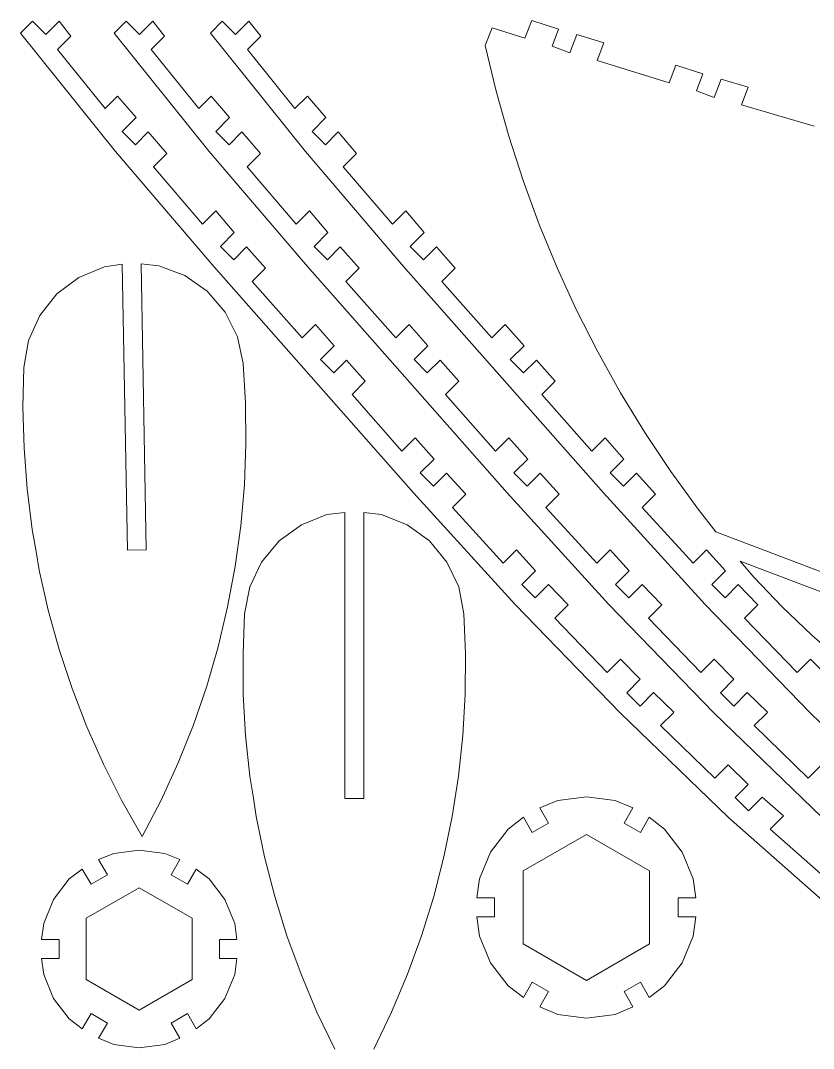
# Model space of a CAD drawing. Header units: millimetres. Extents: x -141 to 131, y -116 to 140.
# Drawn here: x -141.3 to -19.2, y -18.4 to 139.9 of the extents above; entities that cross this region are included whole.
import ezdxf

# ---------------------------------------------------------------- set-up
doc = ezdxf.new("R2010")
doc.units = ezdxf.units.MM
doc.header["$MEASUREMENT"] = 0
doc.layers.add('Layer 1', color=7, linetype='Continuous')

msp = doc.modelspace()

# ---------------------------------------------------------------- linework, layer by layer
at = {"layer": 'Layer 1', "lineweight": 20}
for points in [[(-141.2875, 137.9522), (-141.2875, 137.9522), (-139.46, 139.7796), (-139.46, 139.7796)], [(-139.46, 139.7796), (-139.46, 139.7796), (-137.4081, 137.7277), (-137.4081, 137.7277)], [(-137.4081, 137.7277), (-137.4081, 137.7277), (-135.3561, 139.7796), (-135.3561, 139.7796)], [(-135.3561, 139.7796), (-135.3561, 139.7796), (-133.5286, 137.5033), (-133.5286, 137.5033)], [(-126.867, 137.9522), (-126.867, 137.9522), (-125.0396, 139.7796), (-125.0396, 139.7796)], [(-125.0396, 139.7796), (-125.0396, 139.7796), (-122.9876, 137.7277), (-122.9876, 137.7277)], [(-122.9876, 137.7277), (-122.9876, 137.7277), (-120.9357, 139.7796), (-120.9357, 139.7796)], [(-120.9357, 139.7796), (-120.9357, 139.7796), (-119.1082, 137.5033), (-119.1082, 137.5033)], [(-112.0503, 137.9522), (-112.0503, 137.9522), (-110.2228, 139.7796), (-110.2228, 139.7796)], [(-110.2228, 139.7796), (-110.2228, 139.7796), (-108.1709, 137.7277), (-108.1709, 137.7277)], [(-108.1709, 137.7277), (-108.1709, 137.7277), (-106.1189, 139.7796), (-106.1189, 139.7796)], [(-106.1189, 139.7796), (-106.1189, 139.7796), (-104.2915, 137.5033), (-104.2915, 137.5033)], [(-63.6095, 137.1859), (-63.6095, 137.1859), (-62.5786, 139.8984), (-62.5786, 139.8984)], [(-62.5786, 139.8984), (-62.5786, 139.8984), (-58.4212, 138.5853), (-58.4212, 138.5853)], [(-126.6676, 119.7414), (-126.6676, 119.7414), (-141.2875, 137.9522), (-141.2875, 137.9522)], [(-112.2471, 119.7414), (-112.2471, 119.7414), (-126.867, 137.9522), (-126.867, 137.9522)], [(-97.4304, 119.7414), (-97.4304, 119.7414), (-112.0503, 137.9522), (-112.0503, 137.9522)], [(-69.7177, 136.0481), (-69.7177, 136.0481), (-68.6868, 138.7607), (-68.6868, 138.7607)], [(-68.6868, 138.7607), (-68.6868, 138.7607), (-63.6095, 137.1859), (-63.6095, 137.1859)], [(-58.4212, 138.5853), (-58.4212, 138.5853), (-59.4118, 135.9787), (-59.4118, 135.9787)], [(-56.6992, 134.9478), (-56.6992, 134.9478), (-55.6281, 137.7663), (-55.6281, 137.7663)], [(-55.6281, 137.7663), (-55.6281, 137.7663), (-51.4707, 136.4532), (-51.4707, 136.4532)], [(-133.5286, 137.5033), (-133.5286, 137.5033), (-135.5806, 135.4514), (-135.5806, 135.4514)], [(-119.1082, 137.5033), (-119.1082, 137.5033), (-121.1601, 135.4514), (-121.1601, 135.4514)], [(-104.2915, 137.5033), (-104.2915, 137.5033), (-106.3434, 135.4514), (-106.3434, 135.4514)], [(-51.4707, 136.4532), (-51.4707, 136.4532), (-52.5015, 133.7406), (-52.5015, 133.7406)], [(-135.5806, 135.4514), (-135.5806, 135.4514), (-128.2707, 126.346), (-128.2707, 126.346)], [(-121.1601, 135.4514), (-121.1601, 135.4514), (-113.8502, 126.346), (-113.8502, 126.346)], [(-106.3434, 135.4514), (-106.3434, 135.4514), (-99.0335, 126.346), (-99.0335, 126.346)], [(-68.0512, 129.0436), (-68.0512, 129.0436), (-69.7177, 136.0481), (-69.7177, 136.0481)], [(-59.4118, 135.9787), (-59.4118, 135.9787), (-56.6992, 134.9478), (-56.6992, 134.9478)], [(-52.5015, 133.7406), (-52.5015, 133.7406), (-41.3935, 130.2953), (-41.3935, 130.2953)], [(-41.3935, 130.2953), (-41.3935, 130.2953), (-40.3626, 133.0079), (-40.3626, 133.0079)], [(-40.3626, 133.0079), (-40.3626, 133.0079), (-36.2052, 131.6946), (-36.2052, 131.6946)], [(-36.2052, 131.6946), (-36.2052, 131.6946), (-37.1958, 129.088), (-37.1958, 129.088)], [(-34.4832, 128.0572), (-34.4832, 128.0572), (-33.4121, 130.8757), (-33.4121, 130.8757)], [(-33.4121, 130.8757), (-33.4121, 130.8757), (-29.2224, 129.6473), (-29.2224, 129.6473)], [(-128.2707, 126.346), (-128.2707, 126.346), (-126.3469, 128.2697), (-126.3469, 128.2697)], [(-126.3469, 128.2697), (-126.3469, 128.2697), (-123.5095, 124.9513), (-123.5095, 124.9513)], [(-113.8502, 126.346), (-113.8502, 126.346), (-111.9265, 128.2697), (-111.9265, 128.2697)], [(-111.9265, 128.2697), (-111.9265, 128.2697), (-109.0891, 124.9513), (-109.0891, 124.9513)], [(-99.0335, 126.346), (-99.0335, 126.346), (-97.1097, 128.2697), (-97.1097, 128.2697)], [(-97.1097, 128.2697), (-97.1097, 128.2697), (-94.2723, 124.9513), (-94.2723, 124.9513)], [(-66.1104, 122.1101), (-66.1104, 122.1101), (-68.0512, 129.0436), (-68.0512, 129.0436)], [(-37.1958, 129.088), (-37.1958, 129.088), (-34.4832, 128.0572), (-34.4832, 128.0572)], [(-29.2224, 129.6473), (-29.2224, 129.6473), (-30.2533, 126.9347), (-30.2533, 126.9347)], [(-30.2533, 126.9347), (-30.2533, 126.9347), (-19.0808, 123.6589), (-19.0808, 123.6589)], [(-123.5095, 124.9513), (-123.5095, 124.9513), (-125.6416, 122.8192), (-125.6416, 122.8192)], [(-109.0891, 124.9513), (-109.0891, 124.9513), (-111.2211, 122.8192), (-111.2211, 122.8192)], [(-94.2723, 124.9513), (-94.2723, 124.9513), (-96.4044, 122.8192), (-96.4044, 122.8192)], [(-125.6416, 122.8192), (-125.6416, 122.8192), (-123.5897, 120.7673), (-123.5897, 120.7673)], [(-123.5897, 120.7673), (-123.5897, 120.7673), (-121.6179, 122.7391), (-121.6179, 122.7391)], [(-121.6179, 122.7391), (-121.6179, 122.7391), (-118.7805, 119.4208), (-118.7805, 119.4208)], [(-111.2211, 122.8192), (-111.2211, 122.8192), (-109.1692, 120.7673), (-109.1692, 120.7673)], [(-109.1692, 120.7673), (-109.1692, 120.7673), (-107.1975, 122.7391), (-107.1975, 122.7391)], [(-107.1975, 122.7391), (-107.1975, 122.7391), (-104.3601, 119.4208), (-104.3601, 119.4208)], [(-96.4044, 122.8192), (-96.4044, 122.8192), (-94.3525, 120.7673), (-94.3525, 120.7673)], [(-94.3525, 120.7673), (-94.3525, 120.7673), (-92.3807, 122.7391), (-92.3807, 122.7391)], [(-92.3807, 122.7391), (-92.3807, 122.7391), (-89.5433, 119.4208), (-89.5433, 119.4208)], [(-63.8983, 115.2584), (-63.8983, 115.2584), (-66.1104, 122.1101), (-66.1104, 122.1101)], [(-111.5347, 102.0436), (-111.5347, 102.0436), (-126.6676, 119.7414), (-126.6676, 119.7414)], [(-118.7805, 119.4208), (-118.7805, 119.4208), (-120.8324, 117.3688), (-120.8324, 117.3688)], [(-97.1142, 102.0436), (-97.1142, 102.0436), (-112.2471, 119.7414), (-112.2471, 119.7414)], [(-104.3601, 119.4208), (-104.3601, 119.4208), (-106.412, 117.3688), (-106.412, 117.3688)], [(-82.2975, 102.0436), (-82.2975, 102.0436), (-97.4304, 119.7414), (-97.4304, 119.7414)], [(-89.5433, 119.4208), (-89.5433, 119.4208), (-91.5952, 117.3688), (-91.5952, 117.3688)], [(-120.8324, 117.3688), (-120.8324, 117.3688), (-113.266, 108.5199), (-113.266, 108.5199)], [(-106.412, 117.3688), (-106.412, 117.3688), (-98.8455, 108.5199), (-98.8455, 108.5199)], [(-91.5952, 117.3688), (-91.5952, 117.3688), (-84.0288, 108.5199), (-84.0288, 108.5199)], [(-61.4182, 108.499), (-61.4182, 108.499), (-63.8983, 115.2584), (-63.8983, 115.2584)], [(-113.266, 108.5199), (-113.266, 108.5199), (-111.2141, 110.5719), (-111.2141, 110.5719)], [(-111.2141, 110.5719), (-111.2141, 110.5719), (-108.3767, 107.2535), (-108.3767, 107.2535)], [(-98.8455, 108.5199), (-98.8455, 108.5199), (-96.7936, 110.5719), (-96.7936, 110.5719)], [(-96.7936, 110.5719), (-96.7936, 110.5719), (-93.9562, 107.2535), (-93.9562, 107.2535)], [(-84.0288, 108.5199), (-84.0288, 108.5199), (-81.9769, 110.5719), (-81.9769, 110.5719)], [(-81.9769, 110.5719), (-81.9769, 110.5719), (-79.1395, 107.2535), (-79.1395, 107.2535)], [(-58.674, 101.8424), (-58.674, 101.8424), (-61.4182, 108.499), (-61.4182, 108.499)], [(-108.3767, 107.2535), (-108.3767, 107.2535), (-110.5087, 105.1215), (-110.5087, 105.1215)], [(-93.9562, 107.2535), (-93.9562, 107.2535), (-96.0883, 105.1214), (-96.0883, 105.1214)], [(-79.1395, 107.2535), (-79.1395, 107.2535), (-81.2715, 105.1214), (-81.2715, 105.1214)], [(-110.5087, 105.1215), (-110.5087, 105.1215), (-108.4568, 103.0695), (-108.4568, 103.0695)], [(-108.4568, 103.0695), (-108.4568, 103.0695), (-106.485, 105.0413), (-106.485, 105.0413)], [(-106.485, 105.0413), (-106.485, 105.0413), (-103.5835, 101.7871), (-103.5835, 101.7871)], [(-96.0883, 105.1214), (-96.0883, 105.1214), (-94.0363, 103.0695), (-94.0363, 103.0695)], [(-94.0363, 103.0695), (-94.0363, 103.0695), (-92.0645, 105.0413), (-92.0645, 105.0413)], [(-92.0645, 105.0413), (-92.0645, 105.0413), (-89.163, 101.7871), (-89.163, 101.7871)], [(-81.2715, 105.1214), (-81.2715, 105.1214), (-79.2196, 103.0695), (-79.2196, 103.0695)], [(-79.2196, 103.0695), (-79.2196, 103.0695), (-77.2478, 105.0413), (-77.2478, 105.0413)], [(-77.2478, 105.0413), (-77.2478, 105.0413), (-74.3463, 101.7871), (-74.3463, 101.7871)], [(-128.3825, 101.9801), (-128.3825, 101.9801), (-132.2931, 100.3499), (-132.2931, 100.3499)], [(-125.6368, 102.3778), (-125.6368, 102.3778), (-128.3825, 101.9801), (-128.3825, 101.9801)], [(-124.8317, 58.3151), (-124.8317, 58.3151), (-125.6368, 102.3778), (-125.6368, 102.3778)], [(-119.977, 102.1337), (-119.977, 102.1337), (-122.7354, 102.4308), (-122.7354, 102.4308)], [(-122.7354, 102.4308), (-122.7354, 102.4308), (-121.9303, 58.3681), (-121.9303, 58.3681)], [(-116.0028, 100.6463), (-116.0028, 100.6463), (-119.977, 102.1337), (-119.977, 102.1337)], [(-80.7559, 67.161), (-80.7559, 67.161), (-111.5347, 102.0436), (-111.5347, 102.0436)], [(-103.5835, 101.7871), (-103.5835, 101.7871), (-105.6354, 99.7352), (-105.6354, 99.7352)], [(-66.3354, 67.161), (-66.3354, 67.161), (-97.1142, 102.0436), (-97.1142, 102.0436)], [(-89.163, 101.7871), (-89.163, 101.7871), (-91.215, 99.7352), (-91.215, 99.7352)], [(-51.5187, 67.161), (-51.5187, 67.161), (-82.2975, 102.0436), (-82.2975, 102.0436)], [(-74.3463, 101.7871), (-74.3463, 101.7871), (-76.3982, 99.7352), (-76.3982, 99.7352)], [(-55.67, 95.2991), (-55.67, 95.2991), (-58.674, 101.8424), (-58.674, 101.8424)], [(-132.2931, 100.3499), (-132.2931, 100.3499), (-135.6759, 97.799), (-135.6759, 97.799)], [(-112.5291, 98.2206), (-112.5291, 98.2206), (-116.0028, 100.6463), (-116.0028, 100.6463)], [(-105.6354, 99.7352), (-105.6354, 99.7352), (-97.9407, 91.0145), (-97.9407, 91.0145)], [(-91.215, 99.7352), (-91.215, 99.7352), (-83.5202, 91.0145), (-83.5202, 91.0145)], [(-76.3982, 99.7352), (-76.3982, 99.7352), (-68.7035, 91.0145), (-68.7035, 91.0145)], [(-109.7671, 95.0078), (-109.7671, 95.0078), (-112.5291, 98.2206), (-112.5291, 98.2206)], [(-135.6759, 97.799), (-135.6759, 97.799), (-138.3187, 94.4874), (-138.3187, 94.4874)], [(-107.8901, 91.2095), (-107.8901, 91.2095), (-109.7671, 95.0078), (-109.7671, 95.0078)], [(-52.4108, 88.879), (-52.4108, 88.879), (-55.67, 95.2991), (-55.67, 95.2991)], [(-138.3187, 94.4874), (-138.3187, 94.4874), (-140.0556, 90.6231), (-140.0556, 90.6231)], [(-97.9407, 91.0145), (-97.9407, 91.0145), (-95.8888, 93.0664), (-95.8888, 93.0664)], [(-95.8888, 93.0664), (-95.8888, 93.0664), (-92.9872, 89.8122), (-92.9872, 89.8122)], [(-83.5202, 91.0145), (-83.5202, 91.0145), (-81.4683, 93.0664), (-81.4683, 93.0664)], [(-81.4683, 93.0664), (-81.4683, 93.0664), (-78.5668, 89.8122), (-78.5668, 89.8122)], [(-68.7035, 91.0145), (-68.7035, 91.0145), (-66.6516, 93.0664), (-66.6516, 93.0664)], [(-66.6516, 93.0664), (-66.6516, 93.0664), (-63.75, 89.8122), (-63.75, 89.8122)], [(-140.0556, 90.6231), (-140.0556, 90.6231), (-140.7711, 86.4471), (-140.7711, 86.4471)], [(-107.016, 87.0638), (-107.016, 87.0638), (-107.8901, 91.2095), (-107.8901, 91.2095)], [(-92.9872, 89.8122), (-92.9872, 89.8122), (-95.1193, 87.6801), (-95.1193, 87.6801)], [(-78.5668, 89.8122), (-78.5668, 89.8122), (-80.6988, 87.6801), (-80.6988, 87.6801)], [(-63.75, 89.8122), (-63.75, 89.8122), (-65.8821, 87.6801), (-65.8821, 87.6801)], [(-48.9014, 82.5921), (-48.9014, 82.5921), (-52.4108, 88.879), (-52.4108, 88.879)], [(-106.6538, 81.0053), (-106.6538, 81.0053), (-107.016, 87.0638), (-107.016, 87.0638)], [(-95.1193, 87.6801), (-95.1193, 87.6801), (-93.0674, 85.6282), (-93.0674, 85.6282)], [(-93.0674, 85.6282), (-93.0674, 85.6282), (-91.0956, 87.6), (-91.0956, 87.6)], [(-91.0956, 87.6), (-91.0956, 87.6), (-88.1941, 84.3458), (-88.1941, 84.3458)], [(-80.6988, 87.6801), (-80.6988, 87.6801), (-78.6469, 85.6282), (-78.6469, 85.6282)], [(-78.6469, 85.6282), (-78.6469, 85.6282), (-76.6752, 87.6), (-76.6752, 87.6)], [(-76.6752, 87.6), (-76.6752, 87.6), (-73.7736, 84.3458), (-73.7736, 84.3458)], [(-65.8821, 87.6801), (-65.8821, 87.6801), (-63.8302, 85.6282), (-63.8302, 85.6282)], [(-63.8302, 85.6282), (-63.8302, 85.6282), (-61.8585, 87.6), (-61.8585, 87.6)], [(-61.8585, 87.6), (-61.8585, 87.6), (-58.9569, 84.3458), (-58.9569, 84.3458)], [(-140.7711, 86.4471), (-140.7711, 86.4471), (-140.9116, 80.3794), (-140.9116, 80.3794)], [(-88.1941, 84.3458), (-88.1941, 84.3458), (-90.246, 82.2939), (-90.246, 82.2939)], [(-73.7736, 84.3458), (-73.7736, 84.3458), (-75.8255, 82.2939), (-75.8255, 82.2939)], [(-58.9569, 84.3458), (-58.9569, 84.3458), (-61.0088, 82.2939), (-61.0088, 82.2939)], [(-45.1474, 76.4482), (-45.1474, 76.4482), (-48.9014, 82.5921), (-48.9014, 82.5921)], [(-106.5859, 74.6891), (-106.5859, 74.6891), (-106.6538, 81.0053), (-106.6538, 81.0053)], [(-90.246, 82.2939), (-90.246, 82.2939), (-82.5513, 73.5732), (-82.5513, 73.5732)], [(-75.8255, 82.2939), (-75.8255, 82.2939), (-68.1308, 73.5732), (-68.1308, 73.5732)], [(-61.0088, 82.2939), (-61.0088, 82.2939), (-53.3141, 73.5732), (-53.3141, 73.5732)], [(-140.9116, 80.3794), (-140.9116, 80.3794), (-140.7488, 74.0649), (-140.7488, 74.0649)], [(-41.1545, 70.4568), (-41.1545, 70.4568), (-45.1474, 76.4482), (-45.1474, 76.4482)], [(-106.827, 68.377), (-106.827, 68.377), (-106.5859, 74.6891), (-106.5859, 74.6891)], [(-82.5513, 73.5732), (-82.5513, 73.5732), (-80.4994, 75.6251), (-80.4994, 75.6251)], [(-80.4994, 75.6251), (-80.4994, 75.6251), (-77.5979, 72.3709), (-77.5979, 72.3709)], [(-68.1308, 73.5732), (-68.1308, 73.5732), (-66.0789, 75.6251), (-66.0789, 75.6251)], [(-66.0789, 75.6251), (-66.0789, 75.6251), (-63.1774, 72.3709), (-63.1774, 72.3709)], [(-53.3141, 73.5732), (-53.3141, 73.5732), (-51.2622, 75.6251), (-51.2622, 75.6251)], [(-51.2622, 75.6251), (-51.2622, 75.6251), (-48.3607, 72.3709), (-48.3607, 72.3709)], [(-140.7488, 74.0649), (-140.7488, 74.0649), (-140.2773, 67.7658), (-140.2773, 67.7658)], [(-77.5979, 72.3709), (-77.5979, 72.3709), (-79.7299, 70.2388), (-79.7299, 70.2388)], [(-63.1774, 72.3709), (-63.1774, 72.3709), (-65.3095, 70.2388), (-65.3095, 70.2388)], [(-48.3607, 72.3709), (-48.3607, 72.3709), (-50.4928, 70.2388), (-50.4928, 70.2388)], [(-79.7299, 70.2388), (-79.7299, 70.2388), (-77.678, 68.1869), (-77.678, 68.1869)], [(-77.678, 68.1869), (-77.678, 68.1869), (-75.6742, 70.1907), (-75.6742, 70.1907)], [(-75.6742, 70.1907), (-75.6742, 70.1907), (-72.7406, 66.9686), (-72.7406, 66.9686)], [(-65.3095, 70.2388), (-65.3095, 70.2388), (-63.2576, 68.1869), (-63.2576, 68.1869)], [(-63.2576, 68.1869), (-63.2576, 68.1869), (-61.2537, 70.1907), (-61.2537, 70.1907)], [(-61.2537, 70.1907), (-61.2537, 70.1907), (-58.3201, 66.9686), (-58.3201, 66.9686)], [(-50.4928, 70.2388), (-50.4928, 70.2388), (-48.4408, 68.1869), (-48.4408, 68.1869)], [(-48.4408, 68.1869), (-48.4408, 68.1869), (-46.437, 70.1907), (-46.437, 70.1907)], [(-46.437, 70.1907), (-46.437, 70.1907), (-43.5034, 66.9686), (-43.5034, 66.9686)], [(-36.9289, 64.6272), (-36.9289, 64.6272), (-41.1545, 70.4568), (-41.1545, 70.4568)], [(-107.3766, 62.0843), (-107.3766, 62.0843), (-106.827, 68.377), (-106.827, 68.377)], [(-140.2773, 67.7658), (-140.2773, 67.7658), (-139.4982, 61.4974), (-139.4982, 61.4974)], [(-65.11, 49.9761), (-65.11, 49.9761), (-80.7559, 67.161), (-80.7559, 67.161)], [(-72.7406, 66.9686), (-72.7406, 66.9686), (-74.7925, 64.9167), (-74.7925, 64.9167)], [(-50.6896, 49.9761), (-50.6896, 49.9761), (-66.3354, 67.161), (-66.3354, 67.161)], [(-58.3201, 66.9686), (-58.3201, 66.9686), (-60.372, 64.9167), (-60.372, 64.9167)], [(-35.8728, 49.9761), (-35.8728, 49.9761), (-51.5187, 67.161), (-51.5187, 67.161)], [(-43.5034, 66.9686), (-43.5034, 66.9686), (-45.5553, 64.9167), (-45.5553, 64.9167)], [(-74.7925, 64.9167), (-74.7925, 64.9167), (-66.9696, 56.3243), (-66.9696, 56.3243)], [(-60.372, 64.9167), (-60.372, 64.9167), (-52.5491, 56.3243), (-52.5491, 56.3243)], [(-45.5553, 64.9167), (-45.5553, 64.9167), (-37.7324, 56.3243), (-37.7324, 56.3243)], [(-94.1026, 63.8122), (-94.1026, 63.8122), (-98.0423, 62.2537), (-98.0423, 62.2537)], [(-91.3501, 64.1597), (-91.3501, 64.1597), (-94.1026, 63.8122), (-94.1026, 63.8122)], [(-91.3501, 20.0896), (-91.3501, 20.0896), (-91.3501, 64.1597), (-91.3501, 64.1597)], [(-85.6957, 63.8122), (-85.6957, 63.8122), (-88.4483, 64.1597), (-88.4483, 64.1597)], [(-88.4483, 64.1597), (-88.4483, 64.1597), (-88.4483, 20.0896), (-88.4483, 20.0896)], [(-81.756, 62.2537), (-81.756, 62.2537), (-85.6957, 63.8122), (-85.6957, 63.8122)], [(-34.219, 61.1825), (-34.219, 61.1825), (-36.9289, 64.6272), (-36.9289, 64.6272)], [(-108.2333, 55.826), (-108.2333, 55.826), (-107.3766, 62.0843), (-107.3766, 62.0843)], [(-98.0423, 62.2537), (-98.0423, 62.2537), (-101.4712, 59.765), (-101.4712, 59.765)], [(-78.3272, 59.765), (-78.3272, 59.765), (-81.756, 62.2537), (-81.756, 62.2537)], [(-139.4982, 61.4974), (-139.4982, 61.4974), (-138.9094, 58.12), (-138.9094, 58.12)], [(9.405, 44.604), (9.405, 44.604), (-34.219, 61.1825), (-34.219, 61.1825)], [(-101.4712, 59.765), (-101.4712, 59.765), (-104.174, 56.5023), (-104.174, 56.5023)], [(-75.6243, 56.5023), (-75.6243, 56.5023), (-78.3272, 59.765), (-78.3272, 59.765)], [(-138.9094, 58.12), (-138.9094, 58.12), (-138.4134, 55.2746), (-138.4134, 55.2746)], [(-121.9303, 58.3681), (-121.9303, 58.3681), (-124.8317, 58.3151), (-124.8317, 58.3151)], [(-66.9696, 56.3243), (-66.9696, 56.3243), (-64.9176, 58.3762), (-64.9176, 58.3762)], [(-64.9176, 58.3762), (-64.9176, 58.3762), (-61.984, 55.154), (-61.984, 55.154)], [(-52.5491, 56.3243), (-52.5491, 56.3243), (-50.4972, 58.3762), (-50.4972, 58.3762)], [(-50.4972, 58.3762), (-50.4972, 58.3762), (-47.5636, 55.154), (-47.5636, 55.154)], [(-37.7324, 56.3243), (-37.7324, 56.3243), (-35.6805, 58.3762), (-35.6805, 58.3762)], [(-35.6805, 58.3762), (-35.6805, 58.3762), (-32.7468, 55.154), (-32.7468, 55.154)], [(-109.3952, 49.6172), (-109.3952, 49.6172), (-108.2333, 55.826), (-108.2333, 55.826)], [(-104.174, 56.5023), (-104.174, 56.5023), (-105.9813, 52.6703), (-105.9813, 52.6703)], [(-73.8171, 52.6703), (-73.8171, 52.6703), (-75.6243, 56.5023), (-75.6243, 56.5023)], [(-28.3563, 54.181), (-28.3563, 54.181), (-30.4915, 56.6616), (-30.4915, 56.6616)], [(-30.4915, 56.6616), (-30.4915, 56.6616), (8.3742, 41.8914), (8.3742, 41.8914)], [(-138.4134, 55.2746), (-138.4134, 55.2746), (-137.0255, 49.1123), (-137.0255, 49.1123)], [(-61.984, 55.154), (-61.984, 55.154), (-64.0841, 53.054), (-64.0841, 53.054)], [(-47.5636, 55.154), (-47.5636, 55.154), (-49.6636, 53.054), (-49.6636, 53.054)], [(-32.7468, 55.154), (-32.7468, 55.154), (-34.8469, 53.054), (-34.8469, 53.054)], [(-24.0062, 49.601), (-24.0062, 49.601), (-28.3563, 54.181), (-28.3563, 54.181)], [(-105.9813, 52.6703), (-105.9813, 52.6703), (-106.7796, 48.5094), (-106.7796, 48.5094)], [(-73.0188, 48.5094), (-73.0188, 48.5094), (-73.8171, 52.6703), (-73.8171, 52.6703)], [(-64.0841, 53.054), (-64.0841, 53.054), (-62.0321, 51.0021), (-62.0321, 51.0021)], [(-62.0321, 51.0021), (-62.0321, 51.0021), (-59.9962, 53.038), (-59.9962, 53.038)], [(-59.9962, 53.038), (-59.9962, 53.038), (-56.9665, 49.912), (-56.9665, 49.912)], [(-49.6636, 53.054), (-49.6636, 53.054), (-47.6117, 51.0021), (-47.6117, 51.0021)], [(-47.6117, 51.0021), (-47.6117, 51.0021), (-45.5758, 53.038), (-45.5758, 53.038)], [(-45.5758, 53.038), (-45.5758, 53.038), (-42.546, 49.912), (-42.546, 49.912)], [(-34.8469, 53.054), (-34.8469, 53.054), (-32.7949, 51.0021), (-32.7949, 51.0021)], [(-32.7949, 51.0021), (-32.7949, 51.0021), (-30.7591, 53.038), (-30.7591, 53.038)], [(-30.7591, 53.038), (-30.7591, 53.038), (-27.7293, 49.912), (-27.7293, 49.912)], [(-137.0255, 49.1123), (-137.0255, 49.1123), (-135.3377, 43.0253), (-135.3377, 43.0253)], [(-110.8595, 43.4726), (-110.8595, 43.4726), (-109.3952, 49.6172), (-109.3952, 49.6172)], [(-48.9511, 33.3043), (-48.9511, 33.3043), (-65.11, 49.9761), (-65.11, 49.9761)], [(-56.9665, 49.912), (-56.9665, 49.912), (-59.0184, 47.8601), (-59.0184, 47.8601)], [(-34.5307, 33.3043), (-34.5307, 33.3043), (-50.6896, 49.9761), (-50.6896, 49.9761)], [(-42.546, 49.912), (-42.546, 49.912), (-44.5979, 47.8601), (-44.5979, 47.8601)], [(-19.7139, 33.3043), (-19.7139, 33.3043), (-35.8728, 49.9761), (-35.8728, 49.9761)], [(-27.7293, 49.912), (-27.7293, 49.912), (-29.7812, 47.8601), (-29.7812, 47.8601)], [(-19.4372, 45.2393), (-19.4372, 45.2393), (-24.0062, 49.601), (-24.0062, 49.601)], [(-106.7796, 48.5094), (-106.7796, 48.5094), (-107.0309, 42.4453), (-107.0309, 42.4453)], [(-72.7674, 42.4453), (-72.7674, 42.4453), (-73.0188, 48.5094), (-73.0188, 48.5094)], [(-59.0184, 47.8601), (-59.0184, 47.8601), (-50.939, 39.5242), (-50.939, 39.5242)], [(-44.5979, 47.8601), (-44.5979, 47.8601), (-36.5185, 39.5242), (-36.5185, 39.5242)], [(-29.7812, 47.8601), (-29.7812, 47.8601), (-21.7018, 39.5242), (-21.7018, 39.5242)], [(-14.6603, 41.1064), (-14.6603, 41.1064), (-19.4372, 45.2393), (-19.4372, 45.2393)], [(-135.3377, 43.0253), (-135.3377, 43.0253), (-133.3543, 37.0282), (-133.3543, 37.0282)], [(-112.6225, 37.407), (-112.6225, 37.407), (-110.8595, 43.4726), (-110.8595, 43.4726)], [(-107.0309, 42.4453), (-107.0309, 42.4453), (-106.9835, 36.1288), (-106.9835, 36.1288)], [(-72.8148, 36.1288), (-72.8148, 36.1288), (-72.7674, 42.4453), (-72.7674, 42.4453)], [(-50.939, 39.5242), (-50.939, 39.5242), (-48.9511, 41.512), (-48.9511, 41.512)], [(-48.9511, 41.512), (-48.9511, 41.512), (-48.887, 41.5761), (-48.887, 41.5761)], [(-48.887, 41.5761), (-48.887, 41.5761), (-45.8572, 38.4501), (-45.8572, 38.4501)], [(-36.5185, 39.5242), (-36.5185, 39.5242), (-34.5307, 41.512), (-34.5307, 41.512)], [(-34.5307, 41.512), (-34.5307, 41.512), (-34.4666, 41.5761), (-34.4666, 41.5761)], [(-34.4666, 41.5761), (-34.4666, 41.5761), (-31.4368, 38.4501), (-31.4368, 38.4501)], [(-21.7018, 39.5242), (-21.7018, 39.5242), (-19.7139, 41.512), (-19.7139, 41.512)], [(-19.7139, 41.512), (-19.7139, 41.512), (-19.6498, 41.5761), (-19.6498, 41.5761)], [(-19.6498, 41.5761), (-19.6498, 41.5761), (-16.62, 38.4501), (-16.62, 38.4501)], [(-45.8572, 38.4501), (-45.8572, 38.4501), (-47.9252, 36.3822), (-47.9252, 36.3822)], [(-31.4368, 38.4501), (-31.4368, 38.4501), (-33.5047, 36.3822), (-33.5047, 36.3822)], [(-133.3543, 37.0282), (-133.3543, 37.0282), (-131.0798, 31.1352), (-131.0798, 31.1352)], [(-114.6802, 31.4349), (-114.6802, 31.4349), (-112.6225, 37.407), (-112.6225, 37.407)], [(-106.9835, 36.1288), (-106.9835, 36.1288), (-106.6271, 29.8222), (-106.6271, 29.8222)], [(-73.1712, 29.8222), (-73.1712, 29.8222), (-72.8148, 36.1288), (-72.8148, 36.1288)], [(-47.9252, 36.3822), (-47.9252, 36.3822), (-45.8733, 34.3303), (-45.8733, 34.3303)], [(-45.8733, 34.3303), (-45.8733, 34.3303), (-43.8053, 36.3982), (-43.8053, 36.3982)], [(-43.8053, 36.3982), (-43.8053, 36.3982), (-40.6793, 33.3684), (-40.6793, 33.3684)], [(-33.5047, 36.3822), (-33.5047, 36.3822), (-31.4528, 34.3303), (-31.4528, 34.3303)], [(-31.4528, 34.3303), (-31.4528, 34.3303), (-29.3849, 36.3982), (-29.3849, 36.3982)], [(-29.3849, 36.3982), (-29.3849, 36.3982), (-26.2589, 33.3684), (-26.2589, 33.3684)], [(-32.2793, 17.1454), (-32.2793, 17.1454), (-48.9511, 33.3043), (-48.9511, 33.3043)], [(-40.7435, 33.3043), (-40.7435, 33.3043), (-42.7313, 31.3165), (-42.7313, 31.3165)], [(-40.6793, 33.3684), (-40.6793, 33.3684), (-40.7435, 33.3043), (-40.7435, 33.3043)], [(-17.8589, 17.1454), (-17.8589, 17.1454), (-34.5307, 33.3043), (-34.5307, 33.3043)], [(-26.323, 33.3043), (-26.323, 33.3043), (-28.3108, 31.3165), (-28.3108, 31.3165)], [(-26.2589, 33.3684), (-26.2589, 33.3684), (-26.323, 33.3043), (-26.323, 33.3043)], [(-3.0421, 17.1454), (-3.0421, 17.1454), (-19.7139, 33.3043), (-19.7139, 33.3043)], [(-131.0798, 31.1352), (-131.0798, 31.1352), (-128.5198, 25.3606), (-128.5198, 25.3606)], [(-117.0276, 25.5706), (-117.0276, 25.5706), (-114.6802, 31.4349), (-114.6802, 31.4349)], [(-42.7313, 31.3165), (-42.7313, 31.3165), (-34.3954, 23.2371), (-34.3954, 23.2371)], [(-28.3108, 31.3165), (-28.3108, 31.3165), (-19.9749, 23.2371), (-19.9749, 23.2371)], [(-106.6271, 29.8222), (-106.6271, 29.8222), (-105.9627, 23.5406), (-105.9627, 23.5406)], [(-73.8357, 23.5406), (-73.8357, 23.5406), (-73.1712, 29.8222), (-73.1712, 29.8222)], [(-128.5198, 25.3606), (-128.5198, 25.3606), (-125.6803, 19.7181), (-125.6803, 19.7181)], [(-119.659, 19.8282), (-119.659, 19.8282), (-117.0276, 25.5706), (-117.0276, 25.5706)], [(-34.3954, 23.2371), (-34.3954, 23.2371), (-32.3434, 25.289), (-32.3434, 25.289)], [(-32.3434, 25.289), (-32.3434, 25.289), (-29.2175, 22.2592), (-29.2175, 22.2592)], [(-19.9749, 23.2371), (-19.9749, 23.2371), (-17.923, 25.289), (-17.923, 25.289)], [(-105.9627, 23.5406), (-105.9627, 23.5406), (-105.4357, 20.153), (-105.4357, 20.153)], [(-74.8066, 17.299), (-74.8066, 17.299), (-73.8357, 23.5406), (-73.8357, 23.5406)], [(-29.2175, 22.2592), (-29.2175, 22.2592), (-31.2533, 20.2233), (-31.2533, 20.2233)], [(-125.6803, 19.7181), (-125.6803, 19.7181), (-122.5682, 14.2213), (-122.5682, 14.2213)], [(-122.5682, 14.2213), (-122.5682, 14.2213), (-119.659, 19.8282), (-119.659, 19.8282)], [(-105.4357, 20.153), (-105.4357, 20.153), (-104.9917, 17.299), (-104.9917, 17.299)], [(-88.4483, 20.0896), (-88.4483, 20.0896), (-91.3501, 20.0896), (-91.3501, 20.0896)], [(-58.5694, 19.7912), (-58.5694, 19.7912), (-61.3291, 18.6482), (-61.3291, 18.6482)], [(-54.157, 20.3721), (-54.157, 20.3721), (-58.5694, 19.7912), (-58.5694, 19.7912)], [(-49.7445, 19.7912), (-49.7445, 19.7912), (-54.157, 20.3721), (-54.157, 20.3721)], [(-46.9848, 18.6482), (-46.9848, 18.6482), (-49.7445, 19.7912), (-49.7445, 19.7912)], [(-31.2533, 20.2233), (-31.2533, 20.2233), (-29.2014, 18.1714), (-29.2014, 18.1714)], [(-29.2014, 18.1714), (-29.2014, 18.1714), (-27.0854, 20.2875), (-27.0854, 20.2875)], [(-27.0854, 20.2875), (-27.0854, 20.2875), (-23.8152, 17.4019), (-23.8152, 17.4019)], [(-61.3291, 18.6482), (-61.3291, 18.6482), (-59.9737, 16.3005), (-59.9737, 16.3005)], [(-48.3402, 16.3005), (-48.3402, 16.3005), (-46.9848, 18.6482), (-46.9848, 18.6482)], [(-104.9917, 17.299), (-104.9917, 17.299), (-103.7166, 11.1124), (-103.7166, 11.1124)], [(-76.0818, 11.1124), (-76.0818, 11.1124), (-74.8066, 17.299), (-74.8066, 17.299)], [(-63.8422, 17.1972), (-63.8422, 17.1972), (-66.212, 15.3788), (-66.212, 15.3788)], [(-62.4868, 14.8496), (-62.4868, 14.8496), (-63.8422, 17.1972), (-63.8422, 17.1972)], [(-59.9737, 16.3005), (-59.9737, 16.3005), (-62.4868, 14.8496), (-62.4868, 14.8496)], [(-45.8272, 14.8496), (-45.8272, 14.8496), (-48.3402, 16.3005), (-48.3402, 16.3005)], [(-44.4717, 17.1972), (-44.4717, 17.1972), (-45.8272, 14.8496), (-45.8272, 14.8496)], [(-42.1019, 15.3788), (-42.1019, 15.3788), (-44.4717, 17.1972), (-44.4717, 17.1972)], [(-14.838, 1.7561), (-14.838, 1.7561), (-32.2793, 17.1454), (-32.2793, 17.1454)], [(-23.8152, 17.4019), (-23.8152, 17.4019), (-25.8671, 15.35), (-25.8671, 15.35)], [(-66.212, 15.3788), (-66.212, 15.3788), (-68.9213, 11.848), (-68.9213, 11.848)], [(-63.8951, 8.9461), (-63.8951, 8.9461), (-54.157, 14.5685), (-54.157, 14.5685)], [(-54.157, 14.5685), (-54.157, 14.5685), (-44.4188, 8.9461), (-44.4188, 8.9461)], [(-39.3926, 11.848), (-39.3926, 11.848), (-42.1019, 15.3788), (-42.1019, 15.3788)], [(-25.8671, 15.35), (-25.8671, 15.35), (-17.1464, 7.6553), (-17.1464, 7.6553)], [(-126.9486, 11.6416), (-126.9486, 11.6416), (-129.2708, 10.6797), (-129.2708, 10.6797)], [(-123.0055, 12.1607), (-123.0055, 12.1607), (-126.9486, 11.6416), (-126.9486, 11.6416)], [(-119.0625, 11.6416), (-119.0625, 11.6416), (-123.0055, 12.1607), (-123.0055, 12.1607)], [(-116.7402, 10.6797), (-116.7402, 10.6797), (-119.0625, 11.6416), (-119.0625, 11.6416)], [(-103.7166, 11.1124), (-103.7166, 11.1124), (-102.1404, 4.9956), (-102.1404, 4.9956)], [(-77.658, 4.9956), (-77.658, 4.9956), (-76.0818, 11.1124), (-76.0818, 11.1124)], [(-68.9213, 11.848), (-68.9213, 11.848), (-70.6244, 7.7362), (-70.6244, 7.7362)], [(-37.6895, 7.7362), (-37.6895, 7.7362), (-39.3926, 11.848), (-39.3926, 11.848)], [(-129.2708, 10.6797), (-129.2708, 10.6797), (-127.9154, 8.332), (-127.9154, 8.332)], [(-118.0956, 8.332), (-118.0956, 8.332), (-116.7402, 10.6797), (-116.7402, 10.6797)], [(-131.7839, 9.2287), (-131.7839, 9.2287), (-133.7781, 7.6985), (-133.7781, 7.6985)], [(-130.4285, 6.8811), (-130.4285, 6.8811), (-131.7839, 9.2287), (-131.7839, 9.2287)], [(-127.9154, 8.332), (-127.9154, 8.332), (-130.4285, 6.8811), (-130.4285, 6.8811)], [(-115.5826, 6.8811), (-115.5826, 6.8811), (-118.0956, 8.332), (-118.0956, 8.332)], [(-114.2271, 9.2287), (-114.2271, 9.2287), (-115.5826, 6.8811), (-115.5826, 6.8811)], [(-112.233, 7.6985), (-112.233, 7.6985), (-114.2271, 9.2287), (-114.2271, 9.2287)], [(-63.8951, -2.2986), (-63.8951, -2.2986), (-63.8951, 8.9461), (-63.8951, 8.9461)], [(-44.4188, 8.9461), (-44.4188, 8.9461), (-44.4188, -2.2986), (-44.4188, -2.2986)], [(-133.7781, 7.6985), (-133.7781, 7.6985), (-136.1992, 4.5434), (-136.1992, 4.5434)], [(-131.173, 1.6415), (-131.173, 1.6415), (-123.0055, 6.357), (-123.0055, 6.357)], [(-123.0055, 6.357), (-123.0055, 6.357), (-114.838, 1.6415), (-114.838, 1.6415)], [(-109.8119, 4.5434), (-109.8119, 4.5434), (-112.233, 7.6985), (-112.233, 7.6985)], [(-70.6244, 7.7362), (-70.6244, 7.7362), (-71.0143, 4.7748), (-71.0143, 4.7748)], [(-37.2996, 4.7748), (-37.2996, 4.7748), (-37.6895, 7.7362), (-37.6895, 7.7362)], [(-102.1404, 4.9956), (-102.1404, 4.9956), (-100.2668, -1.0368), (-100.2668, -1.0368)], [(-79.5316, -1.0368), (-79.5316, -1.0368), (-77.658, 4.9956), (-77.658, 4.9956)], [(-71.0143, 4.7748), (-71.0143, 4.7748), (-68.3035, 4.7748), (-68.3035, 4.7748)], [(-68.3035, 4.7748), (-68.3035, 4.7748), (-68.3035, 1.8729), (-68.3035, 1.8729)], [(-40.0104, 1.8729), (-40.0104, 1.8729), (-40.0104, 4.7748), (-40.0104, 4.7748)], [(-40.0104, 4.7748), (-40.0104, 4.7748), (-37.2996, 4.7748), (-37.2996, 4.7748)], [(-136.1992, 4.5434), (-136.1992, 4.5434), (-137.7211, 0.869), (-137.7211, 0.869)], [(-108.2899, 0.869), (-108.2899, 0.869), (-109.8119, 4.5434), (-109.8119, 4.5434)], [(-131.173, -7.7895), (-131.173, -7.7895), (-131.173, 1.6415), (-131.173, 1.6415)], [(-114.838, 1.6415), (-114.838, 1.6415), (-114.838, -7.7895), (-114.838, -7.7895)], [(-68.3035, 1.8729), (-68.3035, 1.8729), (-71.0143, 1.8729), (-71.0143, 1.8729)], [(-71.0143, 1.8729), (-71.0143, 1.8729), (-70.6244, -1.0886), (-70.6244, -1.0886)], [(-37.2996, 1.8729), (-37.2996, 1.8729), (-40.0104, 1.8729), (-40.0104, 1.8729)], [(-37.6895, -1.0886), (-37.6895, -1.0886), (-37.2996, 1.8729), (-37.2996, 1.8729)], [(-137.7211, 0.869), (-137.7211, 0.869), (-138.0492, -1.6231), (-138.0492, -1.6231)], [(-107.9618, -1.6231), (-107.9618, -1.6231), (-108.2899, 0.869), (-108.2899, 0.869)], [(-100.2668, -1.0368), (-100.2668, -1.0368), (-98.1003, -6.9703), (-98.1003, -6.9703)], [(-81.698, -6.9703), (-81.698, -6.9703), (-79.5316, -1.0368), (-79.5316, -1.0368)], [(-70.6244, -1.0886), (-70.6244, -1.0886), (-68.9213, -5.2004), (-68.9213, -5.2004)], [(-39.3926, -5.2004), (-39.3926, -5.2004), (-37.6895, -1.0886), (-37.6895, -1.0886)], [(-138.0492, -1.6231), (-138.0492, -1.6231), (-135.3384, -1.6231), (-135.3384, -1.6231)], [(-135.3384, -1.6231), (-135.3384, -1.6231), (-135.3384, -4.5249), (-135.3384, -4.5249)], [(-110.6727, -4.5249), (-110.6727, -4.5249), (-110.6727, -1.6231), (-110.6727, -1.6231)], [(-110.6727, -1.6231), (-110.6727, -1.6231), (-107.9618, -1.6231), (-107.9618, -1.6231)], [(-54.157, -7.9208), (-54.157, -7.9208), (-63.8951, -2.2986), (-63.8951, -2.2986)], [(-44.4188, -2.2986), (-44.4188, -2.2986), (-54.157, -7.9208), (-54.157, -7.9208)], [(-135.3384, -4.5249), (-135.3384, -4.5249), (-138.0492, -4.5249), (-138.0492, -4.5249)], [(-138.0492, -4.5249), (-138.0492, -4.5249), (-137.7211, -7.017), (-137.7211, -7.017)], [(-107.9618, -4.5249), (-107.9618, -4.5249), (-110.6727, -4.5249), (-110.6727, -4.5249)], [(-108.2899, -7.017), (-108.2899, -7.017), (-107.9618, -4.5249), (-107.9618, -4.5249)], [(-68.9213, -5.2004), (-68.9213, -5.2004), (-66.212, -8.7313), (-66.212, -8.7313)], [(-42.1019, -8.7313), (-42.1019, -8.7313), (-39.3926, -5.2004), (-39.3926, -5.2004)], [(-137.7211, -7.017), (-137.7211, -7.017), (-136.1992, -10.6914), (-136.1992, -10.6914)], [(-123.0055, -12.5051), (-123.0055, -12.5051), (-131.173, -7.7895), (-131.173, -7.7895)], [(-114.838, -7.7895), (-114.838, -7.7895), (-123.0055, -12.5051), (-123.0055, -12.5051)], [(-109.8119, -10.6914), (-109.8119, -10.6914), (-108.2899, -7.017), (-108.2899, -7.017)], [(-98.1003, -6.9703), (-98.1003, -6.9703), (-95.6462, -12.7907), (-95.6462, -12.7907)], [(-84.1521, -12.7907), (-84.1521, -12.7907), (-81.698, -6.9703), (-81.698, -6.9703)], [(-66.212, -8.7313), (-66.212, -8.7313), (-63.8422, -10.5496), (-63.8422, -10.5496)], [(-63.8422, -10.5496), (-63.8422, -10.5496), (-62.4868, -8.202), (-62.4868, -8.202)], [(-62.4868, -8.202), (-62.4868, -8.202), (-59.9737, -9.6529), (-59.9737, -9.6529)], [(-48.3402, -9.6529), (-48.3402, -9.6529), (-45.8272, -8.202), (-45.8272, -8.202)], [(-45.8272, -8.202), (-45.8272, -8.202), (-44.4717, -10.5496), (-44.4717, -10.5496)], [(-44.4717, -10.5496), (-44.4717, -10.5496), (-42.1019, -8.7313), (-42.1019, -8.7313)], [(-136.1992, -10.6914), (-136.1992, -10.6914), (-133.7781, -13.8466), (-133.7781, -13.8466)], [(-112.233, -13.8466), (-112.233, -13.8466), (-109.8119, -10.6914), (-109.8119, -10.6914)], [(-59.9737, -9.6529), (-59.9737, -9.6529), (-61.3291, -12.0006), (-61.3291, -12.0006)], [(-46.9848, -12.0006), (-46.9848, -12.0006), (-48.3402, -9.6529), (-48.3402, -9.6529)], [(-61.3291, -12.0006), (-61.3291, -12.0006), (-58.5694, -13.1437), (-58.5694, -13.1437)], [(-49.7445, -13.1437), (-49.7445, -13.1437), (-46.9848, -12.0006), (-46.9848, -12.0006)], [(-133.7781, -13.8466), (-133.7781, -13.8466), (-131.7839, -15.3768), (-131.7839, -15.3768)], [(-131.7839, -15.3768), (-131.7839, -15.3768), (-130.4285, -13.0291), (-130.4285, -13.0291)], [(-130.4285, -13.0291), (-130.4285, -13.0291), (-127.9154, -14.48), (-127.9154, -14.48)], [(-118.0956, -14.48), (-118.0956, -14.48), (-115.5826, -13.0291), (-115.5826, -13.0291)], [(-115.5826, -13.0291), (-115.5826, -13.0291), (-114.2271, -15.3768), (-114.2271, -15.3768)], [(-114.2271, -15.3768), (-114.2271, -15.3768), (-112.233, -13.8466), (-112.233, -13.8466)], [(-95.6462, -12.7907), (-95.6462, -12.7907), (-92.9103, -18.4841), (-92.9103, -18.4841)], [(-86.888, -18.4841), (-86.888, -18.4841), (-84.1521, -12.7907), (-84.1521, -12.7907)], [(-58.5694, -13.1437), (-58.5694, -13.1437), (-54.157, -13.7246), (-54.157, -13.7246)], [(-54.157, -13.7246), (-54.157, -13.7246), (-49.7445, -13.1437), (-49.7445, -13.1437)], [(-127.9154, -14.48), (-127.9154, -14.48), (-129.2708, -16.8277), (-129.2708, -16.8277)], [(-116.7402, -16.8277), (-116.7402, -16.8277), (-118.0956, -14.48), (-118.0956, -14.48)], [(-129.2708, -16.8277), (-129.2708, -16.8277), (-126.9486, -17.7896), (-126.9486, -17.7896)], [(-119.0625, -17.7896), (-119.0625, -17.7896), (-116.7402, -16.8277), (-116.7402, -16.8277)], [(-126.9486, -17.7896), (-126.9486, -17.7896), (-123.0055, -18.3087), (-123.0055, -18.3087)], [(-123.0055, -18.3087), (-123.0055, -18.3087), (-119.0625, -17.7896), (-119.0625, -17.7896)]]:
    msp.add_open_spline(points, degree=3, dxfattribs=at)

doc.saveas('drawing.dxf')
